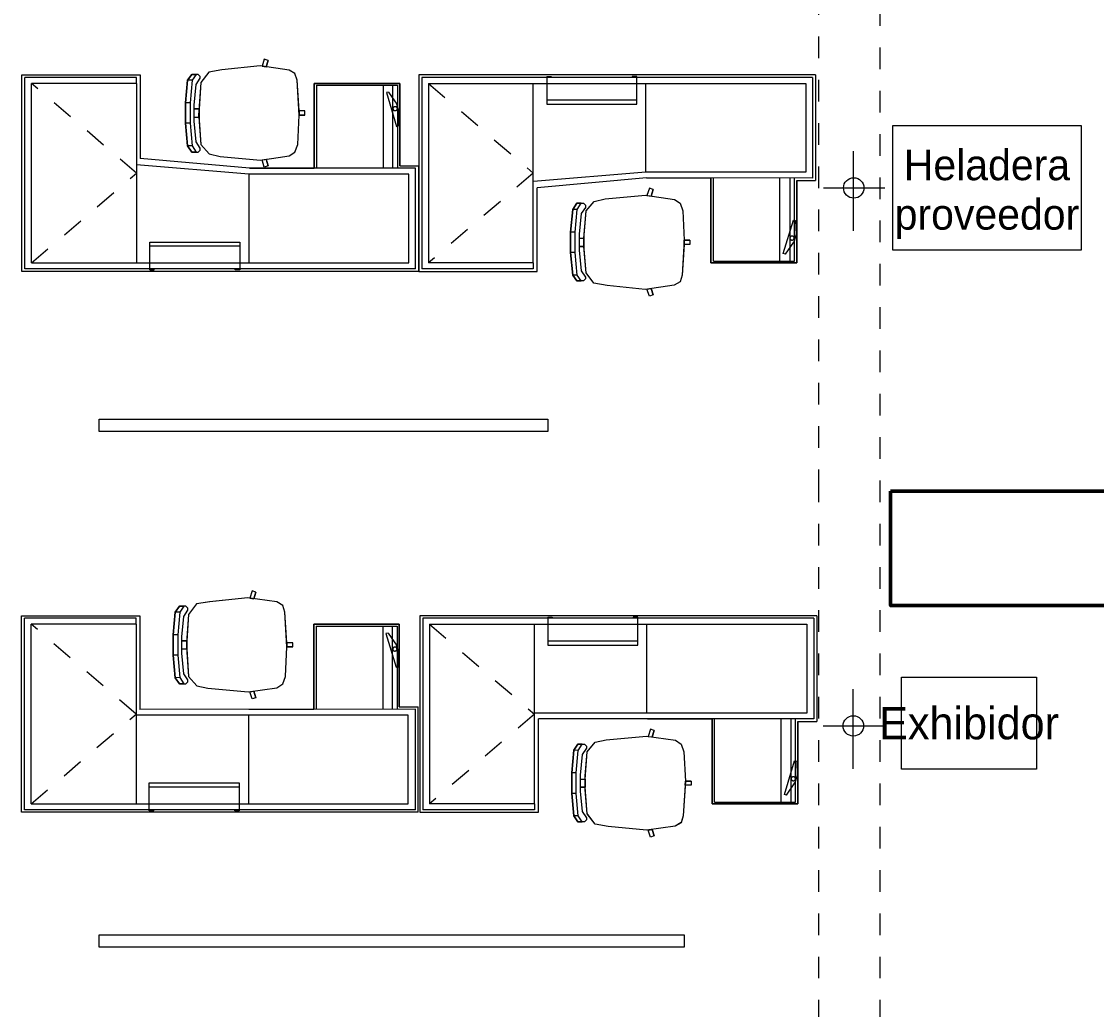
# Model space of a CAD drawing. Header units: metres. Extents: x -5.5 to 74.5, y -93.9 to -36.5.
# Drawn here: x 11.64 to 16.9, y -66.32 to -61.49 of the extents above; entities that cross this region are included whole.
import ezdxf

# ---------------------------------------------------------------- set-up
doc = ezdxf.new("R2010")
doc.units = ezdxf.units.M
doc.header["$LTSCALE"] = 0.508
doc.linetypes.add('STYLE_01', pattern=[0.416641, 0.208282, -0.208359])
for name, color, linetype in [('EQUIP. NUEVO', 7, 'Continuous'), ('EQUIPAMIENTO', 7, 'Continuous'), ('ESTRUCTURA', 7, 'Continuous'), ('Mover', 30, 'Continuous'), ('VARIOS', 7, 'Continuous')]:
    doc.layers.add(name, color=color, linetype=linetype)
doc.styles.add('Futura', font='')
doc.styles.get('Futura').set_extended_font_data('Futura')

# ---------------------------------------------------------------- blocks, each defined once
blk = doc.blocks.new('Group-11')
at = {"color": 0, "linetype": 'Continuous', "lineweight": 5}
for p, q in [((-21.135013, 4.718618), (-21.135013, 4.328618)), ((-21.280013, 4.538618), (-20.980013, 4.538618))]:
    blk.add_line(p, q, dxfattribs=at)
at = {"color": 0, "linetype": 'Continuous', "lineweight": 5, "flags": 128}
blk.add_lwpolyline([(-21.182013, 4.538618, -0.41421356), (-21.132013, 4.588618, -0.41421356), (-21.082013, 4.538618, -0.41421356), (-21.132013, 4.488618, -0.41421356)], format="xyb", close=True, dxfattribs=at)
blk = doc.blocks.new('Group-12')
at = {"color": 0, "linetype": 'Continuous', "lineweight": 5}
for p, q in [((-21.137013, 2.088618), (-21.137013, 1.698618)), ((-21.282013, 1.908618), (-20.982013, 1.908618))]:
    blk.add_line(p, q, dxfattribs=at)
at = {"color": 0, "linetype": 'Continuous', "lineweight": 5, "flags": 128}
blk.add_lwpolyline([(-21.184013, 1.908618, -0.41421356), (-21.134013, 1.958618, -0.41421356), (-21.084013, 1.908618, -0.41421356), (-21.134013, 1.858618, -0.41421356)], format="xyb", close=True, dxfattribs=at)
blk = doc.blocks.new('Group-138')
at = {"color": 0, "linetype": 'Continuous', "lineweight": 5}
for p, q in [((-24.574013, 4.137618), (-24.574013, 4.273618)), ((-24.574013, 4.273618), (-24.134013, 4.273618)), ((-24.134013, 4.273618), (-24.134013, 4.137618)), ((-24.134013, 4.253618), (-24.574013, 4.253618)), ((-24.574013, 4.137618), (-24.552013, 4.137618)), ((-24.552013, 4.137618), (-24.552013, 4.140618)), ((-24.156013, 4.137618), (-24.156013, 4.141618)), ((-24.134013, 4.137618), (-24.156013, 4.137618))]:
    blk.add_line(p, q, dxfattribs=at)
blk = doc.blocks.new('Group-139')
at = {"color": 0, "linetype": 'Continuous', "lineweight": 5}
for p, q in [((-22.131013, 4.536618), (-22.143013, 4.501618)), ((-22.112013, 4.530618), (-22.131013, 4.536618)), ((-22.112013, 4.530618), (-22.123013, 4.498618)), ((-22.506013, 4.433618), (-22.516013, 4.322618)), ((-22.486013, 4.463618), (-22.506013, 4.433618)), ((-22.484013, 4.432618), (-22.506013, 4.433618)), ((-22.494013, 4.322618), (-22.484013, 4.432618)), ((-22.464013, 4.463618), (-22.486013, 4.463618)), ((-22.484013, 4.432618), (-22.464013, 4.463618)), ((-22.464013, 4.463618), (-22.454013, 4.463618)), ((-22.444013, 4.443618), (-22.464013, 4.413618)), ((-22.454013, 4.463618), (-22.444013, 4.453618)), ((-22.444013, 4.453618), (-22.444013, 4.443618)), ((-22.464013, 4.413618), (-22.474013, 4.312618)), ((-22.516013, 4.322618), (-22.516013, 4.222618)), ((-22.494013, 4.322618), (-22.516013, 4.322618)), ((-22.494013, 4.222618), (-22.494013, 4.322618)), ((-22.474013, 4.312618), (-22.474013, 4.233618)), ((-22.475013, 4.292618), (-22.451013, 4.292618)), ((-21.933013, 4.282618), (-21.961013, 4.282618)), ((-21.933013, 4.262618), (-21.961013, 4.262618)), ((-21.933013, 4.282618), (-21.933013, 4.262618)), ((-22.516013, 4.222618), (-22.506013, 4.112618)), ((-22.494013, 4.222618), (-22.516013, 4.222618)), ((-22.484013, 4.112618), (-22.494013, 4.222618)), ((-22.474013, 4.252618), (-22.451013, 4.252618)), ((-22.474013, 4.233618), (-22.464013, 4.133618)), ((-22.506013, 4.112618), (-22.486013, 4.083618)), ((-22.484013, 4.112618), (-22.506013, 4.112618)), ((-22.464013, 4.083618), (-22.484013, 4.112618)), ((-22.464013, 4.133618), (-22.444013, 4.102618)), ((-22.444013, 4.102618), (-22.444013, 4.093618)), ((-22.486013, 4.083618), (-22.464013, 4.083618)), ((-22.454013, 4.083618), (-22.464013, 4.083618)), ((-22.444013, 4.093618), (-22.454013, 4.083618)), ((-22.131013, 4.008618), (-22.143013, 4.043618)), ((-22.112013, 4.015618), (-22.131013, 4.008618)), ((-22.112013, 4.015618), (-22.122013, 4.046618))]:
    blk.add_line(p, q, dxfattribs=at)
blk.add_lwpolyline([(-22.441013, 4.426618), (-22.401013, 4.472618), (-22.347013, 4.484618), (-22.150013, 4.502618), (-22.009013, 4.482618), (-21.981013, 4.463618), (-21.967013, 4.426618), (-21.961013, 4.282618), (-21.961013, 4.262618), (-21.971013, 4.112618), (-21.981013, 4.079618), (-22.010013, 4.062618), (-22.151013, 4.042618), (-22.338013, 4.061618), (-22.402013, 4.072618), (-22.441013, 4.123618), (-22.450013, 4.239618), (-22.450013, 4.307618)], close=True, dxfattribs=at)
blk = doc.blocks.new('Group-140')
at = {"color": 0, "linetype": 'Continuous', "lineweight": 5}
for p, q in [((-22.633013, 5.083618), (-22.633013, 4.947618)), ((-22.633013, 5.083618), (-22.611013, 5.083618)), ((-22.611013, 5.083618), (-22.611013, 5.080618)), ((-22.193013, 5.083618), (-22.215013, 5.083618)), ((-22.215013, 5.083618), (-22.215013, 5.079618)), ((-22.193013, 4.947618), (-22.193013, 5.083618)), ((-22.193013, 4.967618), (-22.633013, 4.967618)), ((-22.633013, 4.947618), (-22.193013, 4.947618))]:
    blk.add_line(p, q, dxfattribs=at)
blk = doc.blocks.new('Group-141')
at = {"color": 0, "linetype": 'Continuous', "lineweight": 5}
for p, q in [((-23.259, 5.0906), (-23.259, 4.1306)), ((-22.699, 5.0906), (-23.259, 5.0906)), ((-22.699, 5.0906), (-23.259, 5.0906)), ((-23.259, 5.0906), (-23.259, 4.1306)), ((-22.699, 5.0786), (-23.244, 5.0786)), ((-23.244, 5.0786), (-23.244, 4.1426)), ((-23.211, 5.0496), (-21.367, 5.0496)), ((-23.211, 5.0496), (-23.211, 4.1716)), ((-23.211, 5.0496), (-22.699, 5.0496)), ((-21.319, 5.0906), (-22.754, 5.0906)), ((-21.319, 5.0906), (-22.754, 5.0906)), ((-21.333, 5.0786), (-22.754, 5.0786)), ((-22.699, 4.1716), (-22.699, 5.0496)), ((-22.149, 4.6156), (-22.149, 5.0496)), ((-21.367, 5.0496), (-21.367, 4.6156)), ((-21.333, 5.0786), (-21.333, 4.5866)), ((-21.319, 5.0906), (-21.319, 4.5746)), ((-22.149, 4.6156), (-22.698, 4.5696)), ((-22.146, 4.5876), (-22.68, 4.5396)), ((-21.367, 4.6156), (-22.149, 4.6156)), ((-22.146, 4.5876), (-21.83, 4.5876)), ((-21.333, 4.5866), (-22.146, 4.5876)), ((-21.83, 4.5876), (-21.83, 4.1716)), ((-21.83, 4.1716), (-21.83, 4.5876)), ((-21.818, 4.1806), (-21.818, 4.5876)), ((-21.493, 4.1806), (-21.493, 4.5876)), ((-21.444, 4.5876), (-21.444, 4.1806)), ((-21.422, 4.1806), (-21.422, 4.5876)), ((-21.411, 4.5746), (-21.319, 4.5746)), ((-21.411, 4.1716), (-21.411, 4.5746)), ((-21.411, 4.5746), (-21.411, 4.1716)), ((-22.68, 4.1306), (-22.68, 4.5396)), ((-22.68, 4.1306), (-22.68, 4.5396)), ((-21.477, 4.2176), (-21.426, 4.3816)), ((-21.426, 4.3816), (-21.416, 4.3796)), ((-21.416, 4.3796), (-21.414, 4.3106)), ((-21.414, 4.3106), (-21.425, 4.2736)), ((-21.466, 4.2146), (-21.425, 4.2736)), ((-21.466, 4.2146), (-21.477, 4.2176)), ((-22.699, 4.1716), (-23.211, 4.1716)), ((-22.699, 4.1716), (-22.699, 4.1426)), ((-21.83, 4.1716), (-21.411, 4.1716)), ((-21.411, 4.1716), (-21.83, 4.1716)), ((-21.818, 4.1806), (-21.422, 4.1806)), ((-23.259, 4.1306), (-22.68, 4.1306)), ((-23.259, 4.1306), (-22.68, 4.1306)), ((-22.699, 4.1426), (-23.244, 4.1426))]:
    blk.add_line(p, q, dxfattribs=at)
at = {"color": 0, "linetype": 'STYLE_01', "lineweight": 5}
for p, q in [((-23.211, 5.0496), (-22.699, 4.6106)), ((-22.699, 4.6106), (-23.211, 4.1716))]:
    blk.add_line(p, q, dxfattribs=at)
at = {"color": 0, "linetype": 'Continuous', "lineweight": 5}
for points in [[(-22.143, 4.5016), (-22.123, 4.4986), (-22.112, 4.5306), (-22.131, 4.5366)], [(-22.15, 4.5026), (-22.009, 4.4826), (-21.981, 4.4636), (-21.967, 4.4266), (-21.961, 4.2826), (-21.971, 4.1126), (-21.981, 4.0796), (-22.01, 4.0626), (-22.151, 4.0426), (-22.338, 4.0616), (-22.402, 4.0726), (-22.441, 4.1236), (-22.451, 4.2526), (-22.451, 4.2926), (-22.441, 4.4266), (-22.401, 4.4726), (-22.347, 4.4846)], [(-21.961, 4.2826), (-21.933, 4.2826), (-21.933, 4.2626), (-21.961, 4.2626)], [(-22.143, 4.0436), (-22.122, 4.0466), (-22.112, 4.0156), (-22.131, 4.0086)]]:
    blk.add_lwpolyline(points, close=True, dxfattribs=at)
blk.add_lwpolyline([(-22.475, 4.2926), (-22.451, 4.2926), (-22.451, 4.2526), (-22.474, 4.2526), (-22.474, 4.2336), (-22.464, 4.1336), (-22.444, 4.1026), (-22.444, 4.0936), (-22.454, 4.0836), (-22.486, 4.0836), (-22.506, 4.1126), (-22.516, 4.2226), (-22.516, 4.3226), (-22.506, 4.4336), (-22.486, 4.4636), (-22.454, 4.4636), (-22.444, 4.4536), (-22.444, 4.4436), (-22.464, 4.4136), (-22.474, 4.3126), (-22.474, 4.2526)], dxfattribs=at)
blk.add_open_spline([(-21.4388, 4.3013), (-21.4363, 4.3026), (-21.4307, 4.3026), (-21.4258, 4.3001), (-21.423, 4.2957), (-21.423, 4.2906), (-21.4258, 4.2862), (-21.4307, 4.2836), (-21.4363, 4.2836), (-21.4412, 4.2862), (-21.444, 4.2906), (-21.444, 4.2957), (-21.4412, 4.3001), (-21.4388, 4.3013)], degree=2, dxfattribs=at)
at = {"color": 0}
for name in ['Group-140', 'Group-139']:
    blk.add_blockref(name, (0, 0), dxfattribs=at)
blk = doc.blocks.new('Group-142')
at = {"color": 0, "linetype": 'Continuous', "lineweight": 5}
for p, q in [((-24.014013, 5.167618), (-24.025013, 5.133618)), ((-23.995013, 5.161618), (-24.014013, 5.167618)), ((-23.995013, 5.161618), (-24.005013, 5.130618)), ((-24.399013, 4.954618), (-24.389013, 5.064618)), ((-24.389013, 5.064618), (-24.369013, 5.093618)), ((-24.367013, 5.064618), (-24.389013, 5.064618)), ((-24.367013, 5.064618), (-24.377013, 4.954618)), ((-24.369013, 5.093618), (-24.347013, 5.093618)), ((-24.347013, 5.093618), (-24.367013, 5.064618)), ((-24.337013, 5.093618), (-24.347013, 5.093618)), ((-24.347013, 5.043618), (-24.327013, 5.074618)), ((-24.327013, 5.083618), (-24.337013, 5.093618)), ((-24.327013, 5.074618), (-24.327013, 5.083618)), ((-24.357013, 4.943618), (-24.347013, 5.043618)), ((-24.399013, 4.854618), (-24.399013, 4.954618)), ((-24.377013, 4.954618), (-24.399013, 4.954618)), ((-24.377013, 4.954618), (-24.377013, 4.854618)), ((-24.357013, 4.864618), (-24.357013, 4.943618)), ((-24.357013, 4.924618), (-24.333013, 4.924618)), ((-23.815013, 4.914618), (-23.844013, 4.914618)), ((-23.815013, 4.894618), (-23.844013, 4.894618)), ((-23.815013, 4.894618), (-23.815013, 4.914618)), ((-24.389013, 4.743618), (-24.399013, 4.854618)), ((-24.377013, 4.854618), (-24.399013, 4.854618)), ((-24.377013, 4.854618), (-24.367013, 4.744618)), ((-24.357013, 4.884618), (-24.334013, 4.884618)), ((-24.347013, 4.763618), (-24.357013, 4.864618)), ((-24.367013, 4.744618), (-24.389013, 4.743618)), ((-24.369013, 4.713618), (-24.389013, 4.743618)), ((-24.367013, 4.744618), (-24.347013, 4.713618)), ((-24.327013, 4.733618), (-24.347013, 4.763618)), ((-24.327013, 4.723618), (-24.327013, 4.733618)), ((-24.347013, 4.713618), (-24.369013, 4.713618)), ((-24.347013, 4.713618), (-24.337013, 4.713618)), ((-24.337013, 4.713618), (-24.327013, 4.723618)), ((-23.995013, 4.646618), (-24.005013, 4.678618)), ((-24.014013, 4.640618), (-24.025013, 4.675618)), ((-23.995013, 4.646618), (-24.014013, 4.640618))]:
    blk.add_line(p, q, dxfattribs=at)
blk.add_lwpolyline([(-24.324013, 4.750618), (-24.284013, 4.704618), (-24.230013, 4.692618), (-24.033013, 4.674618), (-23.892013, 4.694618), (-23.864013, 4.713618), (-23.850013, 4.750618), (-23.844013, 4.894618), (-23.844013, 4.914618), (-23.854013, 5.064618), (-23.864013, 5.097618), (-23.893013, 5.114618), (-24.034013, 5.134618), (-24.221013, 5.115618), (-24.285013, 5.104618), (-24.324013, 5.053618), (-24.333013, 4.937618), (-24.333013, 4.869618)], close=True, dxfattribs=at)
blk = doc.blocks.new('Group-143')
at = {"color": 0, "linetype": 'Continuous', "lineweight": 5}
for points in [[(-24.025013, 5.133618), (-24.005013, 5.130618), (-23.995013, 5.161618), (-24.014013, 5.167618)], [(-24.033013, 4.674618), (-23.892013, 4.694618), (-23.864013, 4.713618), (-23.850013, 4.750618), (-23.844013, 4.894618), (-23.854013, 5.064618), (-23.864013, 5.097618), (-23.893013, 5.114618), (-24.034013, 5.134618), (-24.221013, 5.115618), (-24.285013, 5.104618), (-24.324013, 5.053618), (-24.333013, 4.924618), (-24.334013, 4.884618), (-24.324013, 4.750618), (-24.284013, 4.704618), (-24.230013, 4.692618)], [(-23.844013, 4.894618), (-23.815013, 4.894618), (-23.815013, 4.914618), (-23.844013, 4.914618)], [(-24.025013, 4.675618), (-24.005013, 4.678618), (-23.995013, 4.646618), (-24.014013, 4.640618)]]:
    blk.add_lwpolyline(points, close=True, dxfattribs=at)
blk.add_lwpolyline([(-24.357013, 4.884618), (-24.334013, 4.884618), (-24.333013, 4.924618), (-24.357013, 4.924618), (-24.357013, 4.943618), (-24.347013, 5.043618), (-24.327013, 5.074618), (-24.327013, 5.083618), (-24.337013, 5.093618), (-24.369013, 5.093618), (-24.389013, 5.064618), (-24.399013, 4.954618), (-24.399013, 4.854618), (-24.389013, 4.743618), (-24.369013, 4.713618), (-24.337013, 4.713618), (-24.327013, 4.723618), (-24.327013, 4.733618), (-24.347013, 4.763618), (-24.357013, 4.864618), (-24.357013, 4.924618)], dxfattribs=at)
at = {"color": 0}
blk.add_blockref('Group-142', (0, 0), dxfattribs=at)
blk = doc.blocks.new('Group-159')
at = {"color": 0, "linetype": 'Continuous', "lineweight": 9}
blk.add_lwpolyline([(-20.9407, 4.8436), (-20.0207, 4.8436), (-20.0207, 4.2336), (-20.9407, 4.2336)], close=True, dxfattribs=at)
at = {"color": 0, "insert": (-20.4807, 4.7262), "char_height": 0.14987, "attachment_point": 2, "line_spacing_factor": 0.96736, "style": 'Futura'}
blk.add_mtext('Heladera\\Pproveedor', dxfattribs=at)
blk = doc.blocks.new('Group-161')
at = {"color": 0, "linetype": 'Continuous', "lineweight": 9}
blk.add_lwpolyline([(-20.8982, 2.1475), (-20.2382, 2.1475), (-20.2382, 1.6975), (-20.8982, 1.6975)], close=True, dxfattribs=at)
at = {"color": 0, "insert": (-20.5682, 2.001), "char_height": 0.15775, "attachment_point": 2, "line_spacing_factor": 0.96736, "style": 'Futura'}
blk.add_mtext('Exhibidor', dxfattribs=at)
blk = doc.blocks.new('Group-246')
at = {"color": 0, "linetype": 'Continuous', "lineweight": 5}
for p, q in [((-24.074013, 2.568618), (-24.085013, 2.533618)), ((-24.055013, 2.561618), (-24.074013, 2.568618)), ((-24.055013, 2.561618), (-24.065013, 2.530618)), ((-24.449013, 2.464618), (-24.429013, 2.493618)), ((-24.429013, 2.493618), (-24.407013, 2.493618)), ((-24.407013, 2.493618), (-24.427013, 2.464618)), ((-24.397013, 2.493618), (-24.407013, 2.493618)), ((-24.407013, 2.443618), (-24.387013, 2.474618)), ((-24.387013, 2.483618), (-24.397013, 2.493618)), ((-24.387013, 2.474618), (-24.387013, 2.483618)), ((-24.459013, 2.354618), (-24.449013, 2.464618)), ((-24.427013, 2.464618), (-24.449013, 2.464618)), ((-24.427013, 2.464618), (-24.437013, 2.354618)), ((-24.417013, 2.343618), (-24.407013, 2.443618)), ((-24.459013, 2.254618), (-24.459013, 2.354618)), ((-24.437013, 2.354618), (-24.459013, 2.354618)), ((-24.437013, 2.354618), (-24.437013, 2.254618)), ((-24.417013, 2.264618), (-24.417013, 2.343618)), ((-24.417013, 2.324618), (-24.393013, 2.324618)), ((-23.875013, 2.314618), (-23.904013, 2.314618)), ((-23.875013, 2.294618), (-23.875013, 2.314618)), ((-24.417013, 2.284618), (-24.393013, 2.284618)), ((-24.407013, 2.163618), (-24.417013, 2.264618)), ((-23.875013, 2.294618), (-23.903013, 2.294618)), ((-24.449013, 2.143618), (-24.459013, 2.254618)), ((-24.437013, 2.254618), (-24.459013, 2.254618)), ((-24.437013, 2.254618), (-24.427013, 2.144618)), ((-24.387013, 2.133618), (-24.407013, 2.163618)), ((-24.427013, 2.144618), (-24.449013, 2.143618)), ((-24.429013, 2.113618), (-24.449013, 2.143618)), ((-24.407013, 2.113618), (-24.429013, 2.113618)), ((-24.427013, 2.144618), (-24.407013, 2.113618)), ((-24.407013, 2.113618), (-24.397013, 2.113618)), ((-24.397013, 2.113618), (-24.387013, 2.123618)), ((-24.387013, 2.123618), (-24.387013, 2.133618)), ((-24.074013, 2.040618), (-24.085013, 2.075618)), ((-24.055013, 2.046618), (-24.065013, 2.078618)), ((-24.055013, 2.046618), (-24.074013, 2.040618))]:
    blk.add_line(p, q, dxfattribs=at)
blk.add_lwpolyline([(-24.384013, 2.150618), (-24.344013, 2.104618), (-24.290013, 2.092618), (-24.093013, 2.074618), (-23.952013, 2.094618), (-23.924013, 2.113618), (-23.910013, 2.150618), (-23.903013, 2.294618), (-23.904013, 2.314618), (-23.914013, 2.464618), (-23.924013, 2.497618), (-23.953013, 2.514618), (-24.094013, 2.534618), (-24.281013, 2.515618), (-24.345013, 2.504618), (-24.384013, 2.453618), (-24.393013, 2.337618), (-24.393013, 2.269618)], close=True, dxfattribs=at)
blk = doc.blocks.new('Group-247')
at = {"color": 0, "linetype": 'Continuous', "lineweight": 5}
for p, q in [((-24.576013, 1.493618), (-24.576013, 1.629618)), ((-24.576013, 1.629618), (-24.136013, 1.629618)), ((-24.136013, 1.629618), (-24.136013, 1.493618)), ((-24.136013, 1.609618), (-24.576013, 1.609618)), ((-24.576013, 1.493618), (-24.554013, 1.493618)), ((-24.554013, 1.493618), (-24.554013, 1.496618)), ((-24.158013, 1.493618), (-24.158013, 1.497618)), ((-24.136013, 1.493618), (-24.158013, 1.493618))]:
    blk.add_line(p, q, dxfattribs=at)
blk = doc.blocks.new('Group-248')
at = {"color": 0, "linetype": 'Continuous', "lineweight": 5}
for p, q in [((-25.201, 2.4466), (-24.622, 2.4466)), ((-25.201, 1.4866), (-25.201, 2.4466)), ((-25.201, 1.4866), (-25.201, 2.4466)), ((-25.201, 2.4466), (-24.622, 2.4466)), ((-24.641, 2.4346), (-25.187, 2.4346)), ((-25.187, 1.4986), (-25.187, 2.4346)), ((-24.641, 2.4056), (-24.641, 2.4346)), ((-24.622, 2.4466), (-24.622, 2.0376)), ((-24.622, 2.4466), (-24.622, 1.9896)), ((-24.641, 2.4056), (-25.154, 2.4056)), ((-25.154, 1.5276), (-25.154, 2.4056)), ((-24.641, 2.4056), (-24.641, 1.5276)), ((-23.772, 1.9906), (-23.772, 2.4056)), ((-23.772, 2.4056), (-23.354, 2.4056)), ((-23.354, 2.4056), (-23.772, 2.4056)), ((-23.772, 2.4056), (-23.772, 1.9906)), ((-23.761, 2.3966), (-23.761, 1.9906)), ((-23.761, 2.3966), (-23.365, 2.3966)), ((-23.435, 2.3966), (-23.435, 1.9906)), ((-23.387, 1.9906), (-23.387, 2.3966)), ((-23.365, 2.3966), (-23.365, 1.9906)), ((-23.354, 2.4056), (-23.354, 2.0026)), ((-23.354, 2.0026), (-23.354, 2.4056)), ((-23.409, 2.3626), (-23.419, 2.3606)), ((-23.419, 2.3606), (-23.369, 2.1956)), ((-23.409, 2.3626), (-23.368, 2.3036)), ((-23.356, 2.2666), (-23.368, 2.3036)), ((-23.358, 2.1976), (-23.356, 2.2666)), ((-23.369, 2.1956), (-23.358, 2.1976)), ((-23.354, 2.0026), (-23.261, 2.0026)), ((-23.261, 1.4866), (-23.261, 2.0026)), ((-23.31, 1.9616), (-24.641, 1.9616)), ((-23.275, 1.9906), (-24.622, 1.9896)), ((-24.091, 1.9616), (-24.091, 1.5276)), ((-24.089, 1.9906), (-23.772, 1.9906)), ((-23.31, 1.5276), (-23.31, 1.9616)), ((-23.275, 1.4986), (-23.275, 1.9906)), ((-25.154, 1.5276), (-23.31, 1.5276)), ((-25.154, 1.5276), (-24.641, 1.5276)), ((-24.641, 1.4866), (-25.201, 1.4866)), ((-24.641, 1.4866), (-25.201, 1.4866)), ((-24.641, 1.4986), (-25.187, 1.4986)), ((-23.275, 1.4986), (-24.696, 1.4986)), ((-23.261, 1.4866), (-24.696, 1.4866)), ((-23.261, 1.4866), (-24.696, 1.4866))]:
    blk.add_line(p, q, dxfattribs=at)
at = {"color": 0, "linetype": 'STYLE_01', "lineweight": 5}
for p, q in [((-24.641, 1.9666), (-25.154, 2.4056)), ((-25.154, 1.5276), (-24.641, 1.9666))]:
    blk.add_line(p, q, dxfattribs=at)
at = {"color": 0, "linetype": 'Continuous', "lineweight": 5}
for points in [[(-24.093, 2.0746), (-23.952, 2.0946), (-23.924, 2.1136), (-23.91, 2.1506), (-23.903, 2.2946), (-23.914, 2.4646), (-23.924, 2.4976), (-23.953, 2.5146), (-24.094, 2.5346), (-24.281, 2.5156), (-24.345, 2.5046), (-24.384, 2.4536), (-24.393, 2.3246), (-24.393, 2.2846), (-24.384, 2.1506), (-24.344, 2.1046), (-24.29, 2.0926)], [(-24.085, 2.5336), (-24.065, 2.5306), (-24.055, 2.5616), (-24.074, 2.5686)], [(-23.903, 2.2946), (-23.875, 2.2946), (-23.875, 2.3146), (-23.904, 2.3146)], [(-24.085, 2.0756), (-24.065, 2.0786), (-24.055, 2.0466), (-24.074, 2.0406)]]:
    blk.add_lwpolyline(points, close=True, dxfattribs=at)
blk.add_lwpolyline([(-24.417, 2.2846), (-24.393, 2.2846), (-24.393, 2.3246), (-24.417, 2.3246), (-24.417, 2.3436), (-24.407, 2.4436), (-24.387, 2.4746), (-24.387, 2.4836), (-24.397, 2.4936), (-24.429, 2.4936), (-24.449, 2.4646), (-24.459, 2.3546), (-24.459, 2.2546), (-24.449, 2.1436), (-24.429, 2.1136), (-24.397, 2.1136), (-24.387, 2.1236), (-24.387, 2.1336), (-24.407, 2.1636), (-24.417, 2.2646), (-24.417, 2.3246)], dxfattribs=at)
blk.add_open_spline([(-23.3808, 2.2923), (-23.3783, 2.2936), (-23.3727, 2.2936), (-23.3678, 2.2911), (-23.365, 2.2867), (-23.365, 2.2816), (-23.3678, 2.2772), (-23.3727, 2.2746), (-23.3783, 2.2746), (-23.3832, 2.2772), (-23.386, 2.2816), (-23.386, 2.2867), (-23.3832, 2.2911), (-23.3808, 2.2923)], degree=2, dxfattribs=at)
at = {"color": 0}
for name in ['Group-246', 'Group-247']:
    blk.add_blockref(name, (0, 0), dxfattribs=at)
blk = doc.blocks.new('Group-249')
at = {"color": 0, "linetype": 'Continuous', "lineweight": 5}
for p, q in [((-22.126013, 1.892618), (-22.137013, 1.857618)), ((-22.107013, 1.886618), (-22.126013, 1.892618)), ((-22.107013, 1.886618), (-22.117013, 1.854618)), ((-22.501013, 1.789618), (-22.511013, 1.678618)), ((-22.481013, 1.819618), (-22.501013, 1.789618)), ((-22.479013, 1.788618), (-22.501013, 1.789618)), ((-22.489013, 1.678618), (-22.479013, 1.788618)), ((-22.459013, 1.819618), (-22.481013, 1.819618)), ((-22.479013, 1.788618), (-22.459013, 1.819618)), ((-22.459013, 1.819618), (-22.449013, 1.819618)), ((-22.439013, 1.799618), (-22.459013, 1.769618)), ((-22.449013, 1.819618), (-22.439013, 1.809618)), ((-22.439013, 1.809618), (-22.439013, 1.799618)), ((-22.459013, 1.769618), (-22.469013, 1.668618)), ((-22.511013, 1.678618), (-22.511013, 1.578618)), ((-22.489013, 1.678618), (-22.511013, 1.678618)), ((-22.489013, 1.578618), (-22.489013, 1.678618)), ((-22.469013, 1.668618), (-22.469013, 1.589618)), ((-22.469013, 1.648618), (-22.445013, 1.648618)), ((-21.927013, 1.638618), (-21.955013, 1.638618)), ((-21.927013, 1.638618), (-21.927013, 1.618618)), ((-22.511013, 1.578618), (-22.501013, 1.468618)), ((-22.489013, 1.578618), (-22.511013, 1.578618)), ((-22.479013, 1.468618), (-22.489013, 1.578618)), ((-22.469013, 1.608618), (-22.445013, 1.608618)), ((-22.469013, 1.589618), (-22.459013, 1.489618)), ((-21.927013, 1.618618), (-21.956013, 1.618618)), ((-22.459013, 1.489618), (-22.439013, 1.458618)), ((-22.501013, 1.468618), (-22.481013, 1.439618)), ((-22.479013, 1.468618), (-22.501013, 1.468618)), ((-22.481013, 1.439618), (-22.459013, 1.439618)), ((-22.459013, 1.439618), (-22.479013, 1.468618)), ((-22.449013, 1.439618), (-22.459013, 1.439618)), ((-22.439013, 1.449618), (-22.449013, 1.439618)), ((-22.439013, 1.458618), (-22.439013, 1.449618)), ((-22.126013, 1.364618), (-22.137013, 1.399618)), ((-22.107013, 1.371618), (-22.126013, 1.364618)), ((-22.107013, 1.371618), (-22.117013, 1.402618))]:
    blk.add_line(p, q, dxfattribs=at)
blk.add_lwpolyline([(-22.436013, 1.782618), (-22.396013, 1.828618), (-22.342013, 1.840618), (-22.145013, 1.858618), (-22.004013, 1.838618), (-21.976013, 1.819618), (-21.962013, 1.782618), (-21.955013, 1.638618), (-21.956013, 1.618618), (-21.966013, 1.468618), (-21.976013, 1.435618), (-22.005013, 1.418618), (-22.146013, 1.398618), (-22.333013, 1.417618), (-22.397013, 1.428618), (-22.436013, 1.479618), (-22.445013, 1.595618), (-22.445013, 1.663618)], close=True, dxfattribs=at)
blk = doc.blocks.new('Group-250')
at = {"color": 0, "linetype": 'Continuous', "lineweight": 5}
for p, q in [((-22.628013, 2.439618), (-22.628013, 2.303618)), ((-22.628013, 2.439618), (-22.606013, 2.439618)), ((-22.606013, 2.439618), (-22.606013, 2.436618)), ((-22.188013, 2.439618), (-22.210013, 2.439618)), ((-22.210013, 2.439618), (-22.210013, 2.435618)), ((-22.188013, 2.303618), (-22.188013, 2.439618)), ((-22.188013, 2.323618), (-22.628013, 2.323618)), ((-22.628013, 2.303618), (-22.188013, 2.303618))]:
    blk.add_line(p, q, dxfattribs=at)
blk = doc.blocks.new('Group-251')
at = {"color": 0, "linetype": 'Continuous', "lineweight": 5}
for p, q in [((-23.253, 2.4466), (-23.253, 1.4866)), ((-22.693, 2.4466), (-23.253, 2.4466)), ((-22.693, 2.4466), (-23.253, 2.4466)), ((-23.253, 2.4466), (-23.253, 1.4866)), ((-22.693, 2.4346), (-23.239, 2.4346)), ((-23.239, 2.4346), (-23.239, 1.4986)), ((-21.313, 2.4466), (-22.748, 2.4466)), ((-21.313, 2.4466), (-22.748, 2.4466)), ((-21.327, 2.4346), (-22.748, 2.4346)), ((-21.327, 2.4346), (-21.327, 1.9426)), ((-21.313, 2.4466), (-21.313, 1.9306)), ((-23.206, 2.4056), (-21.362, 2.4056)), ((-23.206, 2.4056), (-23.206, 1.5276)), ((-23.206, 2.4056), (-22.693, 2.4056)), ((-22.693, 1.5276), (-22.693, 2.4056)), ((-22.143, 1.9716), (-22.143, 2.4056)), ((-21.362, 2.4056), (-21.362, 1.9716)), ((-21.362, 1.9716), (-22.693, 1.9716)), ((-21.327, 1.9426), (-22.674, 1.9436)), ((-22.674, 1.4866), (-22.674, 1.9436)), ((-22.674, 1.4866), (-22.674, 1.8956)), ((-22.141, 1.9426), (-21.824, 1.9426)), ((-21.824, 1.9426), (-21.824, 1.5276)), ((-21.824, 1.5276), (-21.824, 1.9426)), ((-21.813, 1.5366), (-21.813, 1.9426)), ((-21.487, 1.5366), (-21.487, 1.9426)), ((-21.439, 1.9426), (-21.439, 1.5366)), ((-21.417, 1.5366), (-21.417, 1.9426)), ((-21.406, 1.9306), (-21.313, 1.9306)), ((-21.406, 1.5276), (-21.406, 1.9306)), ((-21.406, 1.9306), (-21.406, 1.5276)), ((-21.471, 1.5726), (-21.421, 1.7376)), ((-21.421, 1.7376), (-21.41, 1.7356)), ((-21.41, 1.7356), (-21.408, 1.6666)), ((-21.461, 1.5706), (-21.42, 1.6296)), ((-21.408, 1.6666), (-21.42, 1.6296)), ((-22.693, 1.5276), (-23.206, 1.5276)), ((-22.693, 1.5276), (-22.693, 1.4986)), ((-21.824, 1.5276), (-21.406, 1.5276)), ((-21.406, 1.5276), (-21.824, 1.5276)), ((-21.813, 1.5366), (-21.417, 1.5366)), ((-21.461, 1.5706), (-21.471, 1.5726)), ((-23.253, 1.4866), (-22.674, 1.4866)), ((-23.253, 1.4866), (-22.674, 1.4866)), ((-22.693, 1.4986), (-23.239, 1.4986))]:
    blk.add_line(p, q, dxfattribs=at)
at = {"color": 0, "linetype": 'STYLE_01', "lineweight": 5}
for p, q in [((-23.206, 2.4056), (-22.693, 1.9666)), ((-22.693, 1.9666), (-23.206, 1.5276))]:
    blk.add_line(p, q, dxfattribs=at)
at = {"color": 0, "linetype": 'Continuous', "lineweight": 5}
for points in [[(-22.137, 1.8576), (-22.117, 1.8546), (-22.107, 1.8866), (-22.126, 1.8926)], [(-22.145, 1.8586), (-22.004, 1.8386), (-21.976, 1.8196), (-21.962, 1.7826), (-21.955, 1.6386), (-21.966, 1.4686), (-21.976, 1.4356), (-22.005, 1.4186), (-22.146, 1.3986), (-22.333, 1.4176), (-22.397, 1.4286), (-22.436, 1.4796), (-22.445, 1.6086), (-22.445, 1.6486), (-22.436, 1.7826), (-22.396, 1.8286), (-22.342, 1.8406)], [(-21.955, 1.6386), (-21.927, 1.6386), (-21.927, 1.6186), (-21.956, 1.6186)], [(-22.137, 1.3996), (-22.117, 1.4026), (-22.107, 1.3716), (-22.126, 1.3646)]]:
    blk.add_lwpolyline(points, close=True, dxfattribs=at)
blk.add_lwpolyline([(-22.469, 1.6486), (-22.445, 1.6486), (-22.445, 1.6086), (-22.469, 1.6086), (-22.469, 1.5896), (-22.459, 1.4896), (-22.439, 1.4586), (-22.439, 1.4496), (-22.449, 1.4396), (-22.481, 1.4396), (-22.501, 1.4686), (-22.511, 1.5786), (-22.511, 1.6786), (-22.501, 1.7896), (-22.481, 1.8196), (-22.449, 1.8196), (-22.439, 1.8096), (-22.439, 1.7996), (-22.459, 1.7696), (-22.469, 1.6686), (-22.469, 1.6086)], dxfattribs=at)
blk.add_open_spline([(-21.4328, 1.6583), (-21.4303, 1.6596), (-21.4247, 1.6596), (-21.4198, 1.6571), (-21.417, 1.6527), (-21.417, 1.6476), (-21.4198, 1.6432), (-21.4247, 1.6406), (-21.4303, 1.6406), (-21.4352, 1.6432), (-21.438, 1.6476), (-21.438, 1.6527), (-21.4352, 1.6571), (-21.4328, 1.6583)], degree=2, dxfattribs=at)
at = {"color": 0}
for name in ['Group-250', 'Group-249']:
    blk.add_blockref(name, (0, 0), dxfattribs=at)
blk = doc.blocks.new('Group-252')
at = {"color": 0}
for name in ['Group-248', 'Group-251']:
    blk.add_blockref(name, (0, 0), dxfattribs=at)

msp = doc.modelspace()

# ---------------------------------------------------------------- linework, layer by layer
at = {"layer": 'EQUIP. NUEVO', "linetype": 'STYLE_01', "lineweight": 9}
for p, q in [((15.5387, -63.79), (15.5387, -57.0497)), ((15.8387, -71.04), (15.8387, -57.0497)), ((15.5387, -71.04), (15.5387, -63.72))]:
    msp.add_line(p, q, dxfattribs=at)
at = {"layer": 'EQUIP. NUEVO', "linetype": 'Continuous', "lineweight": 5}
for p, q in [((11.6417, -61.756), (12.2197, -61.756)), ((11.6417, -62.716), (11.6417, -61.756)), ((11.6417, -62.716), (11.6417, -61.756)), ((11.6417, -61.756), (12.2197, -61.756)), ((12.2197, -61.756), (12.2197, -62.165)), ((12.2197, -61.756), (12.2197, -62.165)), ((12.2017, -61.768), (11.6557, -61.768)), ((11.6557, -62.704), (11.6557, -61.768)), ((12.2017, -61.797), (11.6887, -61.797)), ((11.6887, -62.675), (11.6887, -61.797)), ((12.2017, -61.797), (12.2017, -61.768)), ((12.2017, -61.797), (12.2017, -62.675)), ((13.0707, -62.212), (13.0707, -61.797)), ((13.0707, -61.797), (13.4887, -61.797)), ((13.4887, -61.797), (13.0707, -61.797)), ((13.0707, -61.797), (13.0707, -62.212)), ((13.0817, -61.806), (13.0817, -62.212)), ((13.0817, -61.806), (13.4777, -61.806)), ((13.4077, -61.806), (13.4077, -62.212)), ((13.4557, -62.212), (13.4557, -61.806)), ((13.4777, -61.806), (13.4777, -62.212)), ((13.4887, -61.797), (13.4887, -62.2)), ((13.4887, -62.2), (13.4887, -61.797)), ((13.4337, -61.84), (13.4237, -61.842)), ((13.4237, -61.842), (13.4737, -62.007)), ((13.4337, -61.84), (13.4747, -61.899)), ((13.4857, -61.936), (13.4747, -61.899)), ((13.4837, -62.005), (13.4857, -61.936)), ((13.4737, -62.007), (13.4837, -62.005)), ((12.7537, -62.212), (12.2197, -62.165)), ((12.7517, -62.241), (12.2017, -62.195)), ((12.7537, -62.212), (13.0707, -62.212)), ((13.5667, -62.212), (12.7537, -62.212)), ((13.4887, -62.2), (13.5817, -62.2)), ((13.5667, -62.704), (13.5667, -62.212)), ((13.5817, -62.716), (13.5817, -62.2)), ((13.5327, -62.241), (12.7517, -62.241)), ((12.7517, -62.241), (12.7517, -62.675)), ((13.5327, -62.675), (13.5327, -62.241)), ((11.6887, -62.675), (13.5327, -62.675)), ((11.6887, -62.675), (12.2017, -62.675)), ((12.2017, -62.716), (11.6417, -62.716)), ((12.2017, -62.716), (11.6417, -62.716)), ((12.2017, -62.704), (11.6557, -62.704)), ((13.5667, -62.704), (12.1467, -62.704)), ((13.5817, -62.716), (12.1467, -62.716)), ((13.5817, -62.716), (12.1467, -62.716))]:
    msp.add_line(p, q, dxfattribs=at)
at = {"layer": 'EQUIP. NUEVO', "linetype": 'STYLE_01', "lineweight": 5}
for p, q in [((12.2017, -62.236), (11.6887, -61.797)), ((11.6887, -62.675), (12.2017, -62.236))]:
    msp.add_line(p, q, dxfattribs=at)
at = {"layer": 'EQUIP. NUEVO', "linetype": 'Continuous', "lineweight": 5}
msp.add_lwpolyline([(12.02, -63.438), (14.2127, -63.438), (14.2127, -63.498), (12.02, -63.498)], close=True, dxfattribs=at)
msp.add_open_spline([(13.4612, -61.9123), (13.4638, -61.911), (13.4696, -61.911), (13.4748, -61.9135), (13.4777, -61.918), (13.4777, -61.923), (13.4748, -61.9275), (13.4696, -61.93), (13.4638, -61.93), (13.4586, -61.9275), (13.4557, -61.923), (13.4557, -61.918), (13.4586, -61.9135), (13.4612, -61.9123)], degree=2, dxfattribs=at)
at = {"layer": 'ESTRUCTURA', "linetype": 'Continuous', "lineweight": 50}
msp.add_lwpolyline([(15.8887, -63.79), (17.2887, -63.79), (17.2887, -64.35), (15.8887, -64.35)], close=True, dxfattribs=at)
at = {"layer": 'Mover', "linetype": 'Continuous', "lineweight": 5}
msp.add_lwpolyline([(12.02, -65.96), (14.88, -65.96), (14.88, -66.02), (12.02, -66.02)], close=True, dxfattribs=at)

# ---------------------------------------------------------------- block references
at = {"layer": 'EQUIP. NUEVO'}
for name in ['Group-143', 'Group-141', 'Group-138']:
    msp.add_blockref(name, (36.8407, -66.8466), dxfattribs=at)
at = {"layer": 'EQUIPAMIENTO'}
for name in ['Group-11', 'Group-12']:
    msp.add_blockref(name, (36.8407, -66.8466), dxfattribs=at)
at = {"layer": 'Mover'}
msp.add_blockref('Group-252', (36.8407, -66.8466), dxfattribs=at)
at = {"layer": 'VARIOS'}
for name in ['Group-159', 'Group-161']:
    msp.add_blockref(name, (36.8407, -66.8466), dxfattribs=at)

doc.saveas('drawing.dxf')
